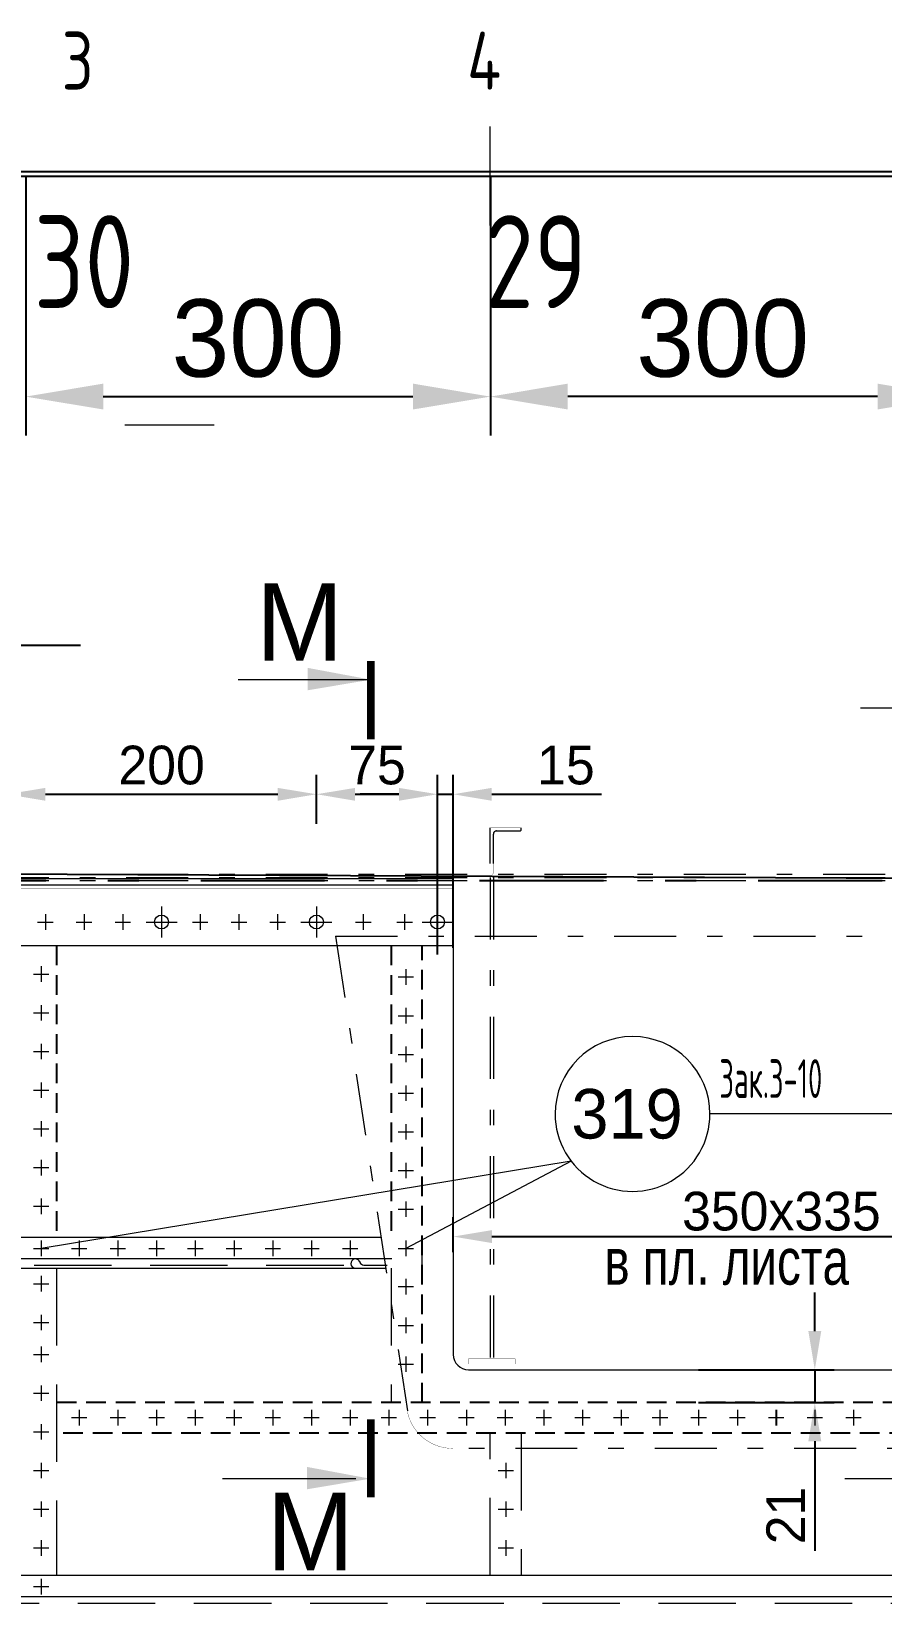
# Model space of a CAD drawing. Header units: millimetres. Extents: x 42007 to 66124, y -556 to 6894.
# Drawn here: x 44966 to 45515, y 4477 to 5493 of the extents above; entities that cross this region are included whole.
import ezdxf

# ---------------------------------------------------------------- set-up
doc = ezdxf.new("R2010")
doc.units = ezdxf.units.MM
for name, pattern in [('DASH2', [1040, 900, -60, 20, -60]), ('DASH5', [180, 80, -40, 20, -40]), ('DASHED', [19.05, 12.7, -6.35]), ('K5LT32768', [0]), ('K5LT32769', [0]), ('K5LT32778', [0]), ('K5LT32781', [90, 40, -20, 10, -20]), ('K5LT32786', [25.318241, 20.818241, -1.5, 1.5, -1.5]), ('K5LT32790', [520, 450, -30, 10, -30]), ('K5LT32794', [0]), ('K5LT32795', [75, 50, -25]), ('K5LT32799', [95.25, 63.5, -31.75]), ('K5LT_BASIC', [0])]:
    doc.linetypes.add(name, pattern=pattern)
doc.layers.get('Defpoints').update_dxf_attribs({"color": 250})
doc.layers.add('pen_7', color=1, linetype='Continuous')
doc.styles.add('KTEXTSTYLE', font='GOST_AU.SHX', dxfattribs={"width": 0.96, "height": 5})
doc.styles.add('style5', font='arial.ttf', dxfattribs={"height": 3})
doc.dimstyles.new('ISO-10', dxfattribs={"dimscale": 10, "dimtxt": 2.5, "dimasz": 2.5, "dimexe": 1.25, "dimexo": 0, "dimtad": 1, "dimdec": 0, "dimtxsty": 'Standard', "dimcen": 2.5, "dimclrd": 7, "dimclre": 7, "dimclrt": 6, "dimadec": 0, "dimazin": 0, "dimtfac": 1, "dimtdec": 0, "dimtmove": 0, "dimatfit": 3, "dimfxl": 1, "dimarcsym": 0})
doc.dimstyles.new('PB20', dxfattribs={"dimscale": 20, "dimtxt": 2.5, "dimasz": 2.5, "dimexe": 1.25, "dimexo": 0, "dimtad": 1, "dimdec": 0, "dimtxsty": 'Standard', "dimcen": 2.5, "dimclrd": 7, "dimclre": 7, "dimclrt": 4, "dimadec": 0, "dimazin": 0, "dimtfac": 1, "dimtdec": 0, "dimtmove": 0, "dimatfit": 3, "dimfxl": 1.25, "dimarcsym": 0})

# ---------------------------------------------------------------- blocks, each defined once
blk = doc.blocks.new('*D187')
at = {"color": 7, "lineweight": -2, "transparency": 16777216}
for p, q in [((44962.4, 5399.7), (44962.4, 5232.1)), ((45262.4, 5399.7), (45262.4, 5232.1)), ((45012.4, 5257.1), (45212.4, 5257.1))]:
    blk.add_line(p, q, dxfattribs=at)
at = {"color": 7, "transparency": 16777216}
for points in [[(45012.4, 5265.5), (45012.4, 5248.8), (44962.4, 5257.1)], [(45212.4, 5265.5), (45212.4, 5248.8), (45262.4, 5257.1)]]:
    blk.add_solid(points, dxfattribs=at)
at = {"layer": 'Defpoints', "color": 0, "transparency": 16777216}
for p in [(44962.4, 5399.7), (45262.4, 5399.7), (45262.4, 5257.1)]:
    blk.add_point(p, dxfattribs=at)
at = {"color": 4, "transparency": 16777216, "insert": (45112.4, 5294.6), "char_height": 50, "attachment_point": 5}
blk.add_mtext('300', dxfattribs=at)
blk = doc.blocks.new('*D188')
at = {"color": 7, "lineweight": -2, "transparency": 16777216}
for p, q in [((45262.4, 5399.7), (45262.4, 5232.1)), ((45562.4, 5399.7), (45562.4, 5232.1)), ((45512.4, 5257.1), (45312.4, 5257.1))]:
    blk.add_line(p, q, dxfattribs=at)
at = {"color": 7, "transparency": 16777216}
for points in [[(45312.4, 5265.5), (45312.4, 5248.8), (45262.4, 5257.1)], [(45512.4, 5265.5), (45512.4, 5248.8), (45562.4, 5257.1)]]:
    blk.add_solid(points, dxfattribs=at)
at = {"layer": 'Defpoints', "color": 0, "transparency": 16777216}
for p in [(45262.4, 5399.7), (45562.4, 5399.7), (45262.4, 5257.1)]:
    blk.add_point(p, dxfattribs=at)
at = {"color": 4, "transparency": 16777216, "insert": (45412.4, 5294.6), "char_height": 50, "attachment_point": 5}
blk.add_mtext('300', dxfattribs=at)
blk = doc.blocks.new('*D259')
at = {"color": 7, "lineweight": -2, "transparency": 16777216}
for p, q in [((44962.4, 5399.7), (44962.4, 5232.1)), ((45262.4, 5399.7), (45262.4, 5232.1)), ((45012.4, 5257.1), (45212.4, 5257.1))]:
    blk.add_line(p, q, dxfattribs=at)
at = {"color": 7, "transparency": 16777216}
for points in [[(45012.4, 5265.5), (45012.4, 5248.8), (44962.4, 5257.1)], [(45212.4, 5265.5), (45212.4, 5248.8), (45262.4, 5257.1)]]:
    blk.add_solid(points, dxfattribs=at)
at = {"layer": 'Defpoints', "color": 0, "transparency": 16777216}
for p in [(44962.4, 5399.7), (45262.4, 5399.7), (45262.4, 5257.1)]:
    blk.add_point(p, dxfattribs=at)
at = {"color": 4, "transparency": 16777216, "insert": (45112.4, 5294.6), "char_height": 50, "attachment_point": 5}
blk.add_mtext('300', dxfattribs=at)
blk = doc.blocks.new('*D260')
at = {"color": 7, "lineweight": -2, "transparency": 16777216}
for p, q in [((45262.4, 5399.7), (45262.4, 5232.1)), ((45562.4, 5399.7), (45562.4, 5232.1)), ((45512.4, 5257.1), (45312.4, 5257.1))]:
    blk.add_line(p, q, dxfattribs=at)
at = {"color": 7, "transparency": 16777216}
for points in [[(45312.4, 5265.5), (45312.4, 5248.8), (45262.4, 5257.1)], [(45512.4, 5265.5), (45512.4, 5248.8), (45562.4, 5257.1)]]:
    blk.add_solid(points, dxfattribs=at)
at = {"layer": 'Defpoints', "color": 0, "transparency": 16777216}
for p in [(45262.4, 5399.7), (45562.4, 5399.7), (45262.4, 5257.1)]:
    blk.add_point(p, dxfattribs=at)
at = {"color": 4, "transparency": 16777216, "insert": (45412.4, 5294.6), "char_height": 50, "attachment_point": 5}
blk.add_mtext('300', dxfattribs=at)
blk = doc.blocks.new('*D248')
at = {"color": 7, "lineweight": -2, "transparency": 16777216}
for p, q in [((44950.1, 4979.1), (44950.1, 5012.8)), ((45150.1, 4981.1), (45150.1, 5012.8)), ((44975.1, 5000.3), (45125.1, 5000.3))]:
    blk.add_line(p, q, dxfattribs=at)
at = {"color": 7, "transparency": 16777216}
for points in [[(44975.1, 5004.4), (44975.1, 4996.1), (44950.1, 5000.3)], [(45125.1, 5004.4), (45125.1, 4996.1), (45150.1, 5000.3)]]:
    blk.add_solid(points, dxfattribs=at)
at = {"layer": 'Defpoints', "color": 0, "transparency": 16777216}
for p in [(45150.1, 5000.3), (44950.1, 4979.1), (45150.1, 4981.1)]:
    blk.add_point(p, dxfattribs=at)
at = {"color": 6, "transparency": 16777216, "insert": (45050.1, 5019), "char_height": 25, "attachment_point": 5}
blk.add_mtext('200', dxfattribs=at)
blk = doc.blocks.new('*D249')
at = {"color": 7, "lineweight": -2, "transparency": 16777216}
for p, q in [((45150.1, 4981.1), (45150.1, 5012.8)), ((45228.3, 4896.7), (45228.3, 5012.8)), ((45175.1, 5000.3), (45203.3, 5000.3))]:
    blk.add_line(p, q, dxfattribs=at)
at = {"color": 7, "transparency": 16777216}
for points in [[(45175.1, 5004.4), (45175.1, 4996.1), (45150.1, 5000.3)], [(45203.3, 5004.4), (45203.3, 4996.1), (45228.3, 5000.3)]]:
    blk.add_solid(points, dxfattribs=at)
at = {"layer": 'Defpoints', "color": 0, "transparency": 16777216}
for p in [(45228.3, 5000.3), (45150.1, 4981.1), (45228.3, 4896.7)]:
    blk.add_point(p, dxfattribs=at)
at = {"color": 6, "transparency": 16777216, "insert": (45189.2, 5019), "char_height": 25, "attachment_point": 5}
blk.add_mtext('75', dxfattribs=at)
blk = doc.blocks.new('*D250')
at = {"color": 7, "lineweight": -2, "transparency": 16777216}
for p, q in [((45228.3, 4901.2), (45228.3, 5012.8)), ((45238.3, 4901.2), (45238.3, 5012.8)), ((45203.3, 5000.3), (45178.3, 5000.3)), ((45228.3, 5000.3), (45238.3, 5000.3)), ((45263.3, 5000.3), (45334.1, 5000.3))]:
    blk.add_line(p, q, dxfattribs=at)
at = {"color": 7, "transparency": 16777216}
for points in [[(45203.3, 5004.4), (45203.3, 4996.1), (45228.3, 5000.3)], [(45263.3, 5004.4), (45263.3, 4996.1), (45238.3, 5000.3)]]:
    blk.add_solid(points, dxfattribs=at)
at = {"layer": 'Defpoints', "color": 0, "transparency": 16777216}
for p in [(45238.3, 5000.3), (45228.3, 4901.2), (45238.3, 4901.2)]:
    blk.add_point(p, dxfattribs=at)
at = {"color": 6, "transparency": 16777216, "insert": (45311.2, 5019), "char_height": 25, "attachment_point": 5}
blk.add_mtext('15', dxfattribs=at)

msp = doc.modelspace()

# ---------------------------------------------------------------- hatches: boundary and pattern name
for points in [[(45144.5, 5081.901), (45144.5, 5067.453), (45185.238, 5074.302)], [(45144.018, 4565.859), (45144.018, 4551.411), (45184.756, 4558.259)]]:
    msp.add_hatch(color=7).paths.add_polyline_path(points)

# ---------------------------------------------------------------- linework, layer by layer
at = {"color": 0, "linetype": 'K5LT32768', "lineweight": 18}
msp.add_line((45262.362, 5367.653), (45262.362, 5431.653), dxfattribs=at)
msp.add_line((45262.362, 5367.653), (45262.362, 5431.653), dxfattribs=at)
at = {"color": 0, "linetype": 'K5LT32778', "lineweight": 18}
msp.add_line((45262.362, 5369.474), (45262.362, 5416.93), dxfattribs=at)
msp.add_line((45262.362, 5369.474), (45262.362, 5416.93), dxfattribs=at)
at = {"color": 0, "linetype": 'DASH2'}
for p, q in [((43692.624, 5402.591), (46372.487, 5402.591)), ((43692.624, 5402.591), (46372.487, 5402.591)), ((43738.362, 5399.59), (47272.487, 5399.59)), ((43738.362, 5399.59), (47272.487, 5399.59))]:
    msp.add_line(p, q, dxfattribs=at)
at = {"color": 0, "linetype": 'K5LT32790', "lineweight": 18}
msp.add_line((43912.362, 5399.653), (47023.402, 5399.653), dxfattribs=at)
msp.add_line((43912.362, 5399.653), (47023.402, 5399.653), dxfattribs=at)
at = {"color": 7, "linetype": 'K5LT32769', "lineweight": 18}
for p, q in [((45026.468, 5238.925), (45084.068, 5238.925)), ((45185.72, 5074.212), (45099.622, 5074.212)), ((45587.485, 5055.845), (45501.387, 5055.845)), ((45238.362, 4945.588), (43857.362, 4945.588)), ((45238.362, 4902.588), (45238.362, 4945.588)), ((45050.062, 4927.772), (45050.062, 4907.772)), ((45150.062, 4927.772), (45150.062, 4907.772)), ((45228.264, 4927.772), (45228.264, 4907.772)), ((44970.047, 4917.772), (44980.047, 4917.772)), ((44970.047, 4917.772), (44980.047, 4917.772)), ((44975.047, 4922.772), (44975.047, 4912.772)), ((44975.047, 4922.772), (44975.047, 4912.772)), ((44995.047, 4917.772), (45005.047, 4917.772)), ((44995.047, 4917.772), (45005.047, 4917.772)), ((45000.047, 4922.772), (45000.047, 4912.772)), ((45000.047, 4922.772), (45000.047, 4912.772)), ((45020.047, 4917.772), (45030.047, 4917.772)), ((45020.047, 4917.772), (45030.047, 4917.772)), ((45025.047, 4922.772), (45025.047, 4912.772)), ((45025.047, 4922.772), (45025.047, 4912.772)), ((45040.062, 4917.772), (45060.062, 4917.772)), ((45070.047, 4917.772), (45080.047, 4917.772)), ((45070.047, 4917.772), (45080.047, 4917.772)), ((45075.047, 4922.772), (45075.047, 4912.772)), ((45075.047, 4922.772), (45075.047, 4912.772)), ((45095.047, 4917.772), (45105.047, 4917.772)), ((45095.047, 4917.772), (45105.047, 4917.772)), ((45100.047, 4922.772), (45100.047, 4912.772)), ((45100.047, 4922.772), (45100.047, 4912.772)), ((45120.047, 4917.772), (45130.047, 4917.772)), ((45120.047, 4917.772), (45130.047, 4917.772)), ((45125.047, 4922.772), (45125.047, 4912.772)), ((45125.047, 4922.772), (45125.047, 4912.772)), ((45140.062, 4917.772), (45160.062, 4917.772)), ((45175.336, 4917.772), (45185.336, 4917.772)), ((45175.336, 4917.772), (45185.336, 4917.772)), ((45180.336, 4922.772), (45180.336, 4912.772)), ((45180.336, 4922.772), (45180.336, 4912.772)), ((45202.014, 4917.772), (45212.014, 4917.772)), ((45202.014, 4917.772), (45212.014, 4917.772)), ((45207.014, 4922.772), (45207.014, 4912.772)), ((45207.014, 4922.772), (45207.014, 4912.772)), ((45218.264, 4917.772), (45238.264, 4917.772)), ((43857.362, 4902.588), (45238.362, 4902.588)), ((45238.362, 4902.588), (45238.362, 4638.502)), ((44972.362, 4889.174), (44972.362, 4879.174)), ((45207.776, 4887.279), (45207.776, 4877.279)), ((44967.362, 4884.174), (44977.362, 4884.174)), ((45202.776, 4882.279), (45212.776, 4882.279)), ((44967.362, 4859.174), (44977.362, 4859.174)), ((44972.362, 4864.174), (44972.362, 4854.174)), ((45202.776, 4857.279), (45212.776, 4857.279)), ((45207.776, 4862.279), (45207.776, 4852.279)), ((44972.362, 4839.174), (44972.362, 4829.174)), ((45207.776, 4837.279), (45207.776, 4827.279)), ((44967.362, 4834.174), (44977.362, 4834.174)), ((45202.776, 4832.279), (45212.776, 4832.279)), ((44967.362, 4809.174), (44977.362, 4809.174)), ((44972.362, 4814.174), (44972.362, 4804.174)), ((45202.776, 4807.279), (45212.776, 4807.279)), ((45207.776, 4812.279), (45207.776, 4802.279)), ((44972.362, 4789.174), (44972.362, 4779.174)), ((45207.776, 4787.279), (45207.776, 4777.279)), ((45522.106, 4793.807), (45404.194, 4793.807)), ((44967.362, 4784.174), (44977.362, 4784.174)), ((45202.776, 4782.279), (45212.776, 4782.279)), ((44967.362, 4759.174), (44977.362, 4759.174)), ((44972.362, 4764.174), (44972.362, 4754.174)), ((45314.608, 4763.263), (44972.362, 4706.992)), ((45202.776, 4757.279), (45212.776, 4757.279)), ((45314.608, 4763.263), (45207.776, 4706.992)), ((45207.776, 4762.279), (45207.776, 4752.279)), ((44972.362, 4739.174), (44972.362, 4729.174)), ((45207.776, 4737.279), (45207.776, 4727.279)), ((44967.362, 4734.174), (44977.362, 4734.174)), ((45202.776, 4732.279), (45212.776, 4732.279)), ((45191.848, 4714.016), (43885.36, 4714.016)), ((44967.362, 4706.992), (44977.362, 4706.992)), ((44972.362, 4711.992), (44972.362, 4701.992)), ((44991.882, 4706.992), (45001.882, 4706.992)), ((44996.882, 4711.992), (44996.882, 4701.992)), ((45016.882, 4706.992), (45026.882, 4706.992)), ((45021.882, 4711.992), (45021.882, 4701.992)), ((45041.882, 4706.992), (45051.882, 4706.992)), ((45046.882, 4711.992), (45046.882, 4701.992)), ((45066.882, 4706.992), (45076.882, 4706.992)), ((45071.882, 4711.992), (45071.882, 4701.992)), ((45091.882, 4706.992), (45101.882, 4706.992)), ((45096.882, 4711.992), (45096.882, 4701.992)), ((45116.882, 4706.992), (45126.882, 4706.992)), ((45121.882, 4711.992), (45121.882, 4701.992)), ((45141.882, 4706.992), (45151.882, 4706.992)), ((45146.882, 4711.992), (45146.882, 4701.992)), ((45166.882, 4706.992), (45176.882, 4706.992)), ((45171.882, 4711.992), (45171.882, 4701.992)), ((45202.776, 4706.992), (45212.776, 4706.992)), ((45207.776, 4711.992), (45207.776, 4701.992)), ((45218.362, 4694.189), (45218.362, 4714.016)), ((43861.851, 4694.189), (45194.853, 4694.189)), ((45198.803, 4700.189), (43914.919, 4700.189)), ((45180.673, 4696.171), (45194.853, 4696.171)), ((44967.362, 4684.174), (44977.362, 4684.174)), ((44972.362, 4689.174), (44972.362, 4679.174)), ((45207.776, 4687.279), (45207.776, 4677.279)), ((45202.776, 4682.279), (45212.776, 4682.279)), ((44972.362, 4664.174), (44972.362, 4654.174)), ((44967.362, 4659.174), (44977.362, 4659.174)), ((45202.776, 4657.279), (45212.776, 4657.279)), ((45207.776, 4662.279), (45207.776, 4652.279)), ((44972.362, 4643.527), (44972.362, 4633.527)), ((44967.362, 4638.527), (44977.362, 4638.527)), ((45207.776, 4637.279), (45207.776, 4627.279)), ((45202.776, 4632.279), (45212.776, 4632.279)), ((45248.362, 4628.588), (45578.362, 4628.588)), ((44967.362, 4613.527), (44977.362, 4613.527)), ((44972.362, 4618.527), (44972.362, 4608.527)), ((44996.882, 4602.7), (44996.882, 4592.7)), ((45021.882, 4602.7), (45021.882, 4592.7)), ((45046.882, 4602.7), (45046.882, 4592.7)), ((45071.882, 4602.7), (45071.882, 4592.7)), ((45096.882, 4602.7), (45096.882, 4592.7)), ((45121.882, 4602.7), (45121.882, 4592.7)), ((45146.882, 4602.7), (45146.882, 4592.7)), ((45171.882, 4602.7), (45171.882, 4592.7)), ((45196.882, 4602.7), (45196.882, 4592.7)), ((45221.882, 4602.7), (45221.882, 4592.7)), ((45246.882, 4602.7), (45246.882, 4592.7)), ((45271.882, 4602.7), (45271.882, 4592.7)), ((45296.882, 4602.7), (45296.882, 4592.7)), ((45321.882, 4602.7), (45321.882, 4592.7)), ((45346.882, 4602.7), (45346.882, 4592.7)), ((45371.882, 4602.7), (45371.882, 4592.7)), ((45396.882, 4602.7), (45396.882, 4592.7)), ((45421.882, 4602.7), (45421.882, 4592.7)), ((45471.882, 4602.7), (45471.882, 4592.7)), ((45496.882, 4602.7), (45496.882, 4592.7)), ((44972.362, 4593.527), (44972.362, 4583.527)), ((44991.882, 4597.7), (45001.882, 4597.7)), ((45016.882, 4597.7), (45026.882, 4597.7)), ((45041.882, 4597.7), (45051.882, 4597.7)), ((45066.882, 4597.7), (45076.882, 4597.7)), ((45091.882, 4597.7), (45101.882, 4597.7)), ((45116.882, 4597.7), (45126.882, 4597.7)), ((45141.882, 4597.7), (45151.882, 4597.7)), ((45166.882, 4597.7), (45176.882, 4597.7)), ((45191.882, 4597.7), (45201.882, 4597.7)), ((45216.882, 4597.7), (45226.882, 4597.7)), ((45241.882, 4597.7), (45251.882, 4597.7)), ((45266.882, 4597.7), (45276.882, 4597.7)), ((45291.882, 4597.7), (45301.882, 4597.7)), ((45316.882, 4597.7), (45326.882, 4597.7)), ((45341.882, 4597.7), (45351.882, 4597.7)), ((45366.882, 4597.7), (45376.882, 4597.7)), ((45391.882, 4597.7), (45401.882, 4597.7)), ((45416.882, 4597.7), (45426.882, 4597.7)), ((45441.882, 4597.7), (45451.882, 4597.7)), ((45466.882, 4597.7), (45476.882, 4597.7)), ((45491.882, 4597.7), (45501.882, 4597.7)), ((44967.362, 4588.527), (44977.362, 4588.527)), ((44967.362, 4563.527), (44977.362, 4563.527)), ((44972.362, 4568.527), (44972.362, 4558.527)), ((45267.362, 4563.527), (45277.362, 4563.527)), ((45272.362, 4568.527), (45272.362, 4558.527)), ((45175.522, 4558.169), (45089.425, 4558.169)), ((45577.287, 4558.169), (45491.19, 4558.169)), ((44972.362, 4543.527), (44972.362, 4533.527)), ((45272.362, 4543.527), (45272.362, 4533.527)), ((44967.362, 4538.527), (44977.362, 4538.527)), ((45267.362, 4538.527), (45277.362, 4538.527)), ((44967.362, 4513.527), (44977.362, 4513.527)), ((44972.362, 4518.527), (44972.362, 4508.527)), ((45267.362, 4513.527), (45277.362, 4513.527)), ((45272.362, 4518.527), (45272.362, 4508.527)), ((46900.953, 4495.816), (43913.628, 4495.816)), ((44972.362, 4493.527), (44972.362, 4483.527)), ((46900.988, 4481.953), (43943.176, 4481.989)), ((44967.362, 4488.527), (44977.362, 4488.527))]:
    msp.add_line(p, q, dxfattribs=at)
at = {"color": 0}
for p, q in [((44694.629, 5096.507), (44997.655, 5096.652)), ((43842.871, 4953.744), (47022.362, 4939.588))]:
    msp.add_line(p, q, dxfattribs=at)
at = {"color": 7, "linetype": 'K5LT32781', "lineweight": 18}
for p, q in [((45262.362, 4955.588), (45262.362, 4978.588)), ((45282.362, 4977.588), (45282.362, 4978.588)), ((45264.362, 4955.588), (45264.362, 4974.588)), ((45266.362, 4976.588), (45281.362, 4976.588)), ((43857.343, 4948.588), (46004.362, 4948.588)), ((43857.343, 4946.588), (46004.362, 4946.588)), ((44127.362, 4944.588), (46899.828, 4944.588)), ((45262.362, 4946.588), (45262.362, 4635.702)), ((45264.362, 4946.588), (45264.362, 4635.702)), ((45162.362, 4908.588), (45209.05, 4600.501)), ((45162.362, 4908.588), (45664.362, 4908.588)), ((45588.522, 4577.783), (45238.202, 4577.783))]:
    msp.add_line(p, q, dxfattribs=at)
at = {"color": 7, "linetype": 'K5LT32794', "lineweight": 18}
msp.add_line((45238.362, 4941.588), (43857.362, 4941.588), dxfattribs=at)
at = {"color": 0, "linetype": 'DASH5'}
msp.add_line((44355.362, 4944.588), (54416.357, 4944.588), dxfattribs=at)
at = {"color": 0, "linetype": 'DASHED'}
for p, q in [((44982.362, 4902.588), (44982.362, 4714.016)), ((45198.362, 4902.588), (45198.362, 4714.016)), ((45218.362, 4607.404), (45218.362, 4902.588)), ((44982.362, 4607.588), (45780.362, 4607.588)), ((45446.882, 4602.7), (45446.882, 4592.7)), ((45780.362, 4587.761), (44982.362, 4587.761))]:
    msp.add_line(p, q, dxfattribs=at)
at = {"color": 7}
for p, q in [((45238.362, 4704.609), (45238.362, 4727.133)), ((45263.362, 4714.633), (45563.568, 4714.633)), ((45471.882, 4653.588), (45471.882, 4678.588)), ((45396.882, 4628.588), (45484.382, 4628.588)), ((45471.882, 4628.588), (45471.882, 4607.404)), ((45396.882, 4607.404), (45484.382, 4607.404)), ((45471.882, 4582.404), (45471.882, 4511.57))]:
    msp.add_line(p, q, dxfattribs=at)
at = {"color": 7, "linetype": 'K5LT32795', "lineweight": 18}
for p, q in [((43917.741, 4696.171), (45195.861, 4696.171)), ((44982.362, 4694.189), (44982.362, 4495.816)), ((45198.362, 4694.189), (45198.362, 4607.404)), ((45262.362, 4495.816), (45262.362, 4587.761)), ((45282.362, 4587.761), (45282.362, 4495.816)), ((43945.999, 4477.971), (46900.998, 4477.971))]:
    msp.add_line(p, q, dxfattribs=at)
at = {"color": 0, "const_width": 5}
for points in [[(45185.238, 5086.26), (45185.238, 5035.778)], [(45185.238, 4596.693), (45185.238, 4546.212)]]:
    msp.add_lwpolyline(points, dxfattribs=at)
at = {"color": 5, "linetype": 'K5LT_BASIC', "true_color": 0x0000ff, "const_width": 0.6}
for points in [[(45185.238, 5086.26), (45185.238, 5035.778)], [(45185.238, 4546.212), (45185.238, 4596.693)]]:
    msp.add_lwpolyline(points, dxfattribs=at)
at = {"color": 7, "linetype": 'K5LT32786', "const_width": 0.18}
msp.add_lwpolyline([(45262.362, 4948.588), (45263.362, 4948.588), (45264.069, 4948.881), (45264.362, 4949.588), (45264.362, 4974.588), (45264.63, 4975.588), (45265.362, 4976.32), (45266.362, 4976.588), (45281.362, 4976.588), (45282.069, 4976.881), (45282.362, 4977.588), (45282.362, 4978.588), (45262.362, 4978.588), (45262.362, 4948.588)], dxfattribs=at)
at = {"color": 7, "linetype": 'K5LT32799', "const_width": 0.18}
msp.add_lwpolyline([(46902.641, 3822.588), (44737.362, 3822.588, -0.41421356), (43866.362, 4693.588), (43866.362, 4939.588), (45238.362, 4939.588)], format="xyb", dxfattribs=at)
at = {"color": 7, "linetype": 'K5LT32781', "const_width": 0.18}
for points in [[(45278.362, 4635.702), (45278.362, 4632.321), (45248.362, 4632.321), (45248.362, 4635.702), (45278.362, 4635.702)], [(45238.202, 4577.783), (45235.559, 4577.899), (45232.936, 4578.245), (45230.353, 4578.819), (45227.83, 4579.617), (45225.384, 4580.635), (45223.037, 4581.863), (45220.804, 4583.295), (45218.706, 4584.919), (45216.758, 4586.725), (45214.977, 4588.698), (45213.378, 4590.823), (45211.975, 4593.084), (45210.779, 4595.464), (45209.801, 4597.943), (45209.05, 4600.501), (45208.533, 4603.117)]]:
    msp.add_lwpolyline(points, dxfattribs=at)
at = {"color": 7, "linetype": 'K5LT32769', "lineweight": 18}
for centre in [(45050.062, 4917.772), (45150.062, 4917.772), (45228.264, 4917.772)]:
    msp.add_circle(centre, 4.5, dxfattribs=at)
at = {"color": 7, "linetype": 'K5LT32781', "lineweight": 18}
for centre, radius, start, end in [((45266.362, 4974.588), 2, 90.000004, 180), ((45281.362, 4977.588), 1, 270, 0)]:
    msp.add_arc(centre, radius, start, end, dxfattribs=at)
at = {"color": 7, "linetype": 'K5LT32769', "lineweight": 18}
for centre, radius, start, end in [((45354.194, 4793.807), 50, 0, 179.999977), ((45354.194, 4793.807), 50, 179.999977, 0), ((45175.294, 4697.189), 3, 13.878091, 270), ((45180.932, 4699.16), 3, 193.878091, 270), ((45248.34, 4638.566), 9.978, 180.371112, 270.126218)]:
    msp.add_arc(centre, radius, start, end, dxfattribs=at)
at = {"color": 7}
for points in [[(45263.362, 4718.8), (45263.362, 4710.467), (45238.362, 4714.633)], [(45467.715, 4653.588), (45476.049, 4653.588), (45471.882, 4628.588)], [(45467.715, 4582.404), (45476.049, 4582.404), (45471.882, 4607.404)]]:
    msp.add_solid(points, dxfattribs=at)

# ---------------------------------------------------------------- texts
at = {"color": 0, "style": 'KTEXTSTYLE', "width": 0.965}
for s, p in [('3', (44985.648, 5455.316)), ('3', (44985.648, 5455.316)), ('4', (45247.429, 5455.316)), ('4', (45247.429, 5455.316))]:
    msp.add_text(s, height=37.5, dxfattribs=at).set_placement(p)
at = {"color": 0, "char_height": 2.5, "attachment_point": 1, "style": 'KTEXTSTYLE'}
for s, insert in [('{\\H24x;\\W0.965;\\C6;30}', (44967.601, 5374.233)), ('{\\H24x;\\W0.965;\\C6;30}', (44967.601, 5374.233)), ('{\\H24x;\\W0.965;\\C6;29}', (45258.661, 5374.233)), ('{\\H24x;\\W0.965;\\C6;29}', (45258.661, 5374.233))]:
    msp.add_mtext(s, dxfattribs=dict(at, insert=insert))
at = {"color": 7, "char_height": 3, "attachment_point": 1, "rotation": 359.99983, "style": 'style5'}
for insert in [(45111.167, 5136.601), (45118.11, 4549.125)]:
    msp.add_mtext('\\H3.5;\\W0.965;\\Q15;\\Q0;\\H50.00;М', dxfattribs=dict(at, insert=insert))
at = {"color": 7, "insert": (45410.272, 4829.15), "char_height": 2.5, "attachment_point": 1, "style": 'KTEXTSTYLE'}
msp.add_mtext('\\H3.5;\\W0.965;\\Q15;\\Q0;\\W0.665;\\H25.00;Зак.3-10', dxfattribs=at)
at = {"color": 0, "char_height": 25, "attachment_point": 5}
for s, insert in [('350x335', (45450.32, 4730.904)), ('\\H3.5;\\W0.965;\\Q15;\\Q0;\\W0.765;\\H30.00;в пл. листа', (45414.99, 4698.358))]:
    msp.add_mtext(s, dxfattribs=dict(at, insert=insert))
at = {"color": 0, "insert": (45453.132, 4534.487), "char_height": 25, "attachment_point": 5, "rotation": 90}
msp.add_mtext('21', dxfattribs=at)
at = {"layer": 'pen_7', "color": 2, "linetype": 'Continuous', "insert": (45314.681, 4809.951), "char_height": 40, "attachment_point": 1, "style": 'style5'}
msp.add_mtext('\\H3.5;\\W0.965;\\Q15;\\Q0;\\H32.00;319', dxfattribs=at)

# ---------------------------------------------------------------- dimensions: what is measured, and where the dimension line sits
at = {"color": 0}
for p1, picture, middle in [((44962.362, 5399.653), '*D187', (45112.362, 5294.623)), ((44962.362, 5399.653), '*D259', (45112.362, 5294.623)), ((45562.362, 5399.653), '*D188', (45412.362, 5294.623)), ((45562.362, 5399.653), '*D260', (45412.362, 5294.623))]:
    dim = msp.add_linear_dim(base=(45262.362, 5257.123), p1=p1, p2=(45262.362, 5399.653), dimstyle='PB20', dxfattribs=at)
    dim.commit()
    dim.dimension.update_dxf_attribs({"geometry": picture, "text_midpoint": middle})
at = {"color": 4}
dim = msp.add_linear_dim(base=(45150.062, 5000.252), p1=(44950.062, 4979.113), p2=(45150.062, 4981.113), dimstyle='ISO-10', override={"dimfxl": 1.25}, dxfattribs=at)
dim.commit()
dim.dimension.update_dxf_attribs({"geometry": '*D248', "text_midpoint": (45050.062, 5019.002)})
for base, p1, p2, text, picture, middle in [((45228.264, 5000.252), (45150.062, 4981.113), (45228.264, 4896.676), '75', '*D249', (45189.163, 5019.002)), ((45238.264, 5000.252), (45228.264, 4901.176), (45238.264, 4901.176), '15', '*D250', (45311.181, 5019.002))]:
    dim = msp.add_linear_dim(base=base, p1=p1, p2=p2, text=text, dimstyle='ISO-10', override={"dimfxl": 1.25}, dxfattribs=at)
    dim.commit()
    dim.dimension.update_dxf_attribs({"geometry": picture, "text_midpoint": middle})

doc.saveas('drawing.dxf')
